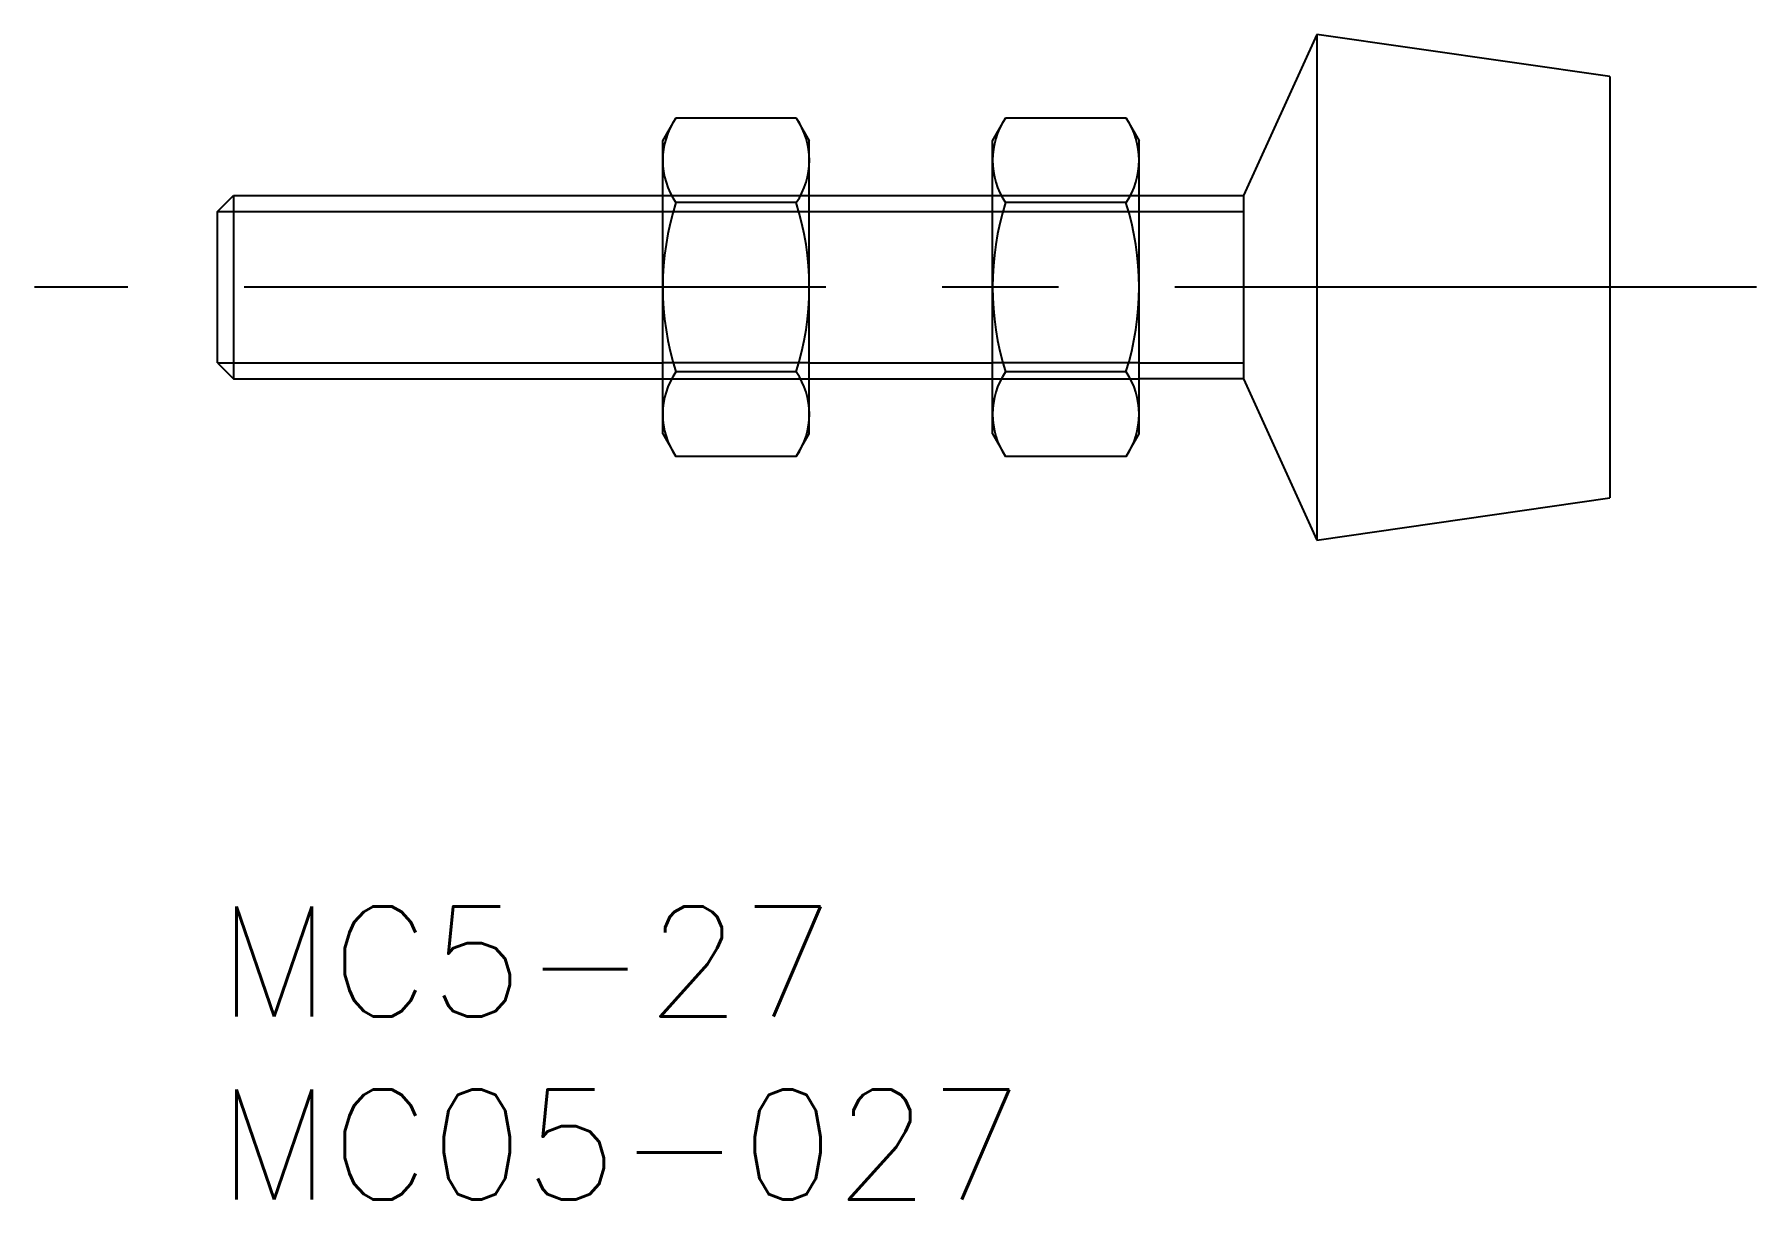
# Model space of a CAD drawing. Extents: x -5 to 42, y -8 to 23.8.
import ezdxf

# ---------------------------------------------------------------- set-up
doc = ezdxf.new("R2010")
doc.units = 0
doc.header["$LTSCALE"] = 0.5
doc.linetypes.add('CENTER', pattern=[50.8, 31.75, -6.35, 6.35, -6.35])
doc.linetypes.add('DASHED', pattern=[19.05, 12.7, -6.35])
for name, color, linetype in [('MSM_CENTER', 1, 'CENTER'), ('MSM_CONTINUOUS', 7, 'CONTINUOUS'), ('MSM_DASHED', 4, 'DASHED'), ('MSM_NARROW', 5, 'CONTINUOUS'), ('MSM_PART_NUMBER', 7, 'CONTINUOUS')]:
    doc.layers.add(name, color=color, linetype=linetype)
doc.styles.get("Standard").update_dxf_attribs({"font": 'txt.shx', "height": 3, "bigfont": 'bigfont.shx'})

msp = doc.modelspace()

# ---------------------------------------------------------------- linework, layer by layer
at = {"layer": 'MSM_CENTER'}
msp.add_line((42, 16.9), (-5, 16.9), dxfattribs=at)
at = {"layer": 'MSM_CONTINUOUS'}
for p, q in [((30, 23.8), (28, 19.4)), ((38, 22.65), (30, 23.8)), ((30, 23.8), (30, 10)), ((38, 22.65), (38, 11.15)), ((12.148, 20.9), (12.505, 21.519)), ((15.791, 21.519), (12.505, 21.519)), ((15.791, 21.519), (16.148, 20.9)), ((21.148, 20.9), (21.505, 21.519)), ((24.791, 21.519), (21.505, 21.519)), ((24.791, 21.519), (25.148, 20.9)), ((12.148, 12.9), (12.148, 20.9)), ((16.148, 12.9), (16.148, 20.9)), ((21.148, 12.9), (21.148, 20.9)), ((25.148, 12.9), (25.148, 20.9)), ((0, 18.967), (0.433, 19.4)), ((0.433, 19.4), (0.433, 14.4)), ((0.433, 19.4), (12.148, 19.4)), ((16.148, 19.4), (21.148, 19.4)), ((25.148, 19.4), (28, 19.4)), ((28, 19.4), (28, 14.4)), ((28, 19.4), (28, 14.4)), ((0, 14.833), (0, 18.967)), ((15.791, 19.209), (12.505, 19.209)), ((24.791, 19.209), (21.505, 19.209)), ((0, 14.833), (0.433, 14.4)), ((15.791, 14.591), (12.505, 14.591)), ((24.791, 14.591), (21.505, 14.591)), ((0.433, 14.4), (12.148, 14.4)), ((16.148, 14.4), (21.148, 14.4)), ((28, 14.4), (25.148, 14.4)), ((28, 14.4), (30, 10)), ((12.148, 12.9), (12.505, 12.281)), ((15.791, 12.281), (16.148, 12.9)), ((21.148, 12.9), (21.505, 12.281)), ((24.791, 12.281), (25.148, 12.9)), ((15.791, 12.281), (12.505, 12.281)), ((24.791, 12.281), (21.505, 12.281)), ((30, 10), (38, 11.15))]:
    msp.add_line(p, q, dxfattribs=at)
for centre, radius, start, end in [((14.193, 20.364), 2.045, 145.6158, 214.3842), ((14.104, 20.364), 2.045, 325.6158, 34.3842), ((23.193, 20.364), 2.045, 145.6158, 214.3842), ((23.104, 20.364), 2.045, 325.6158, 34.3842), ((19.791, 16.9), 7.643, 162.412, 197.588), ((8.505, 16.9), 7.643, 342.412, 17.588), ((28.791, 16.9), 7.643, 162.412, 197.588), ((17.505, 16.9), 7.643, 342.412, 17.588), ((14.193, 13.436), 2.045, 145.6158, 214.3842), ((14.104, 13.436), 2.045, 325.6158, 34.3842), ((23.193, 13.436), 2.045, 145.6158, 214.3842), ((23.104, 13.436), 2.045, 325.6158, 34.3842)]:
    msp.add_arc(centre, radius, start, end, dxfattribs=at)
at = {"layer": 'MSM_DASHED'}
for p, q in [((12.148, 19.4), (16.148, 19.4)), ((21.148, 19.4), (25.148, 19.4)), ((12.148, 18.967), (16.148, 18.967)), ((21.148, 18.967), (25.148, 18.967)), ((16.148, 14.833), (12.148, 14.833)), ((25.148, 14.833), (21.148, 14.833)), ((12.148, 14.4), (16.148, 14.4)), ((21.148, 14.4), (25.148, 14.4))]:
    msp.add_line(p, q, dxfattribs=at)
at = {"layer": 'MSM_NARROW'}
for p, q in [((0, 18.967), (12.148, 18.967)), ((16.148, 18.967), (21.148, 18.967)), ((25.148, 18.967), (28, 18.967)), ((0, 14.833), (12.148, 14.833)), ((16.148, 14.833), (21.148, 14.833)), ((25.148, 14.833), (28, 14.833))]:
    msp.add_line(p, q, dxfattribs=at)

# ---------------------------------------------------------------- texts
at = {"layer": 'MSM_PART_NUMBER'}
for s, p in [('MC5-27', (0, -3)), ('MC05-027', (0, -8))]:
    msp.add_text(s, height=3, dxfattribs=at).set_placement(p)

doc.saveas('drawing.dxf')
